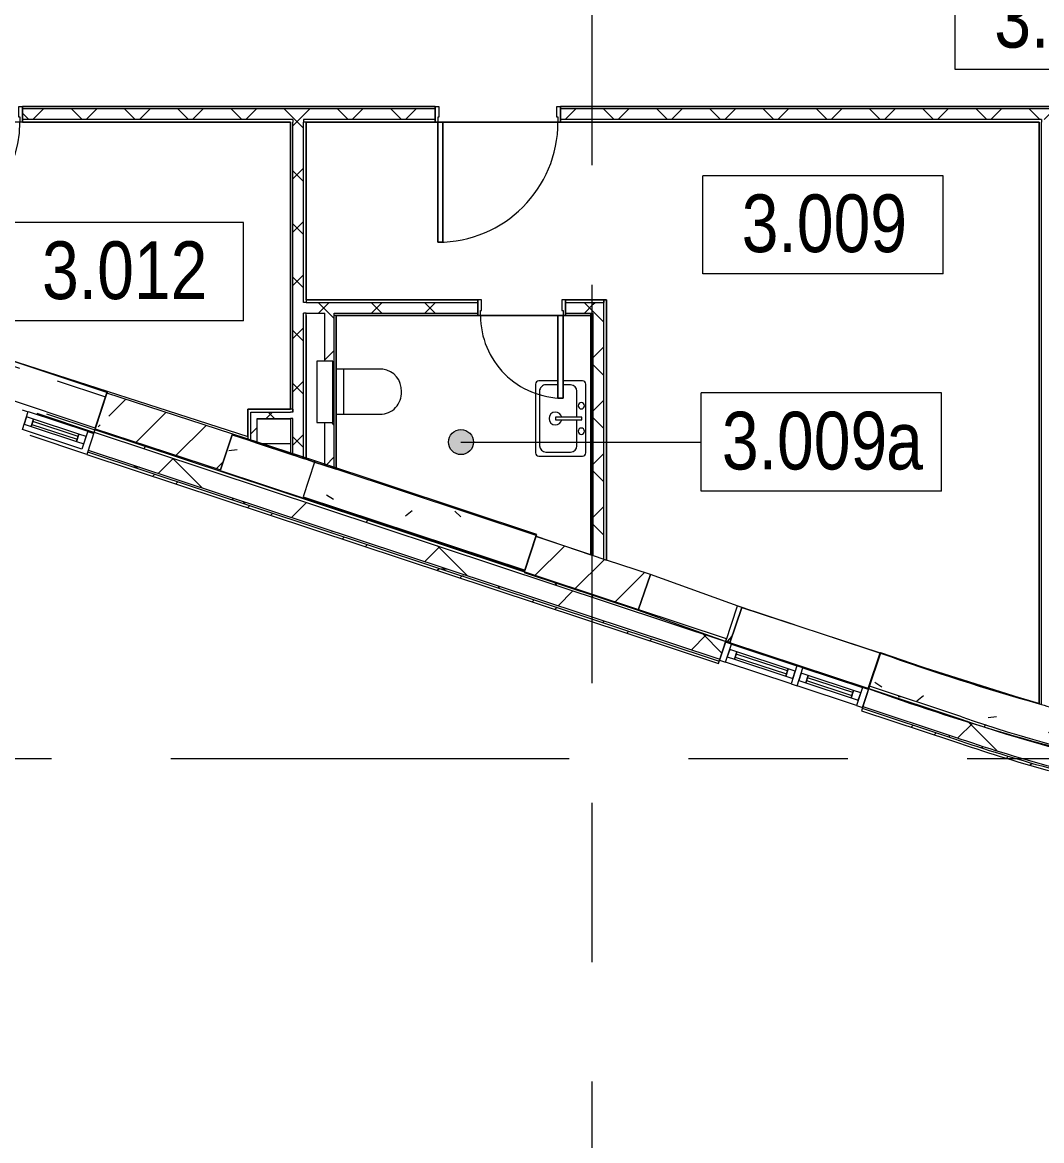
# Model space of a CAD drawing. Header units: millimetres. Extents: x 92932 to 275892, y -43515 to 30371.
# Drawn here: x 187636 to 195762, y -34426 to -25514 of the extents above; entities that cross this region are included whole.
import ezdxf

# ---------------------------------------------------------------- set-up
doc = ezdxf.new("R2010")
doc.units = ezdxf.units.MM
doc.linetypes.add('Осевые', pattern=[6350, 1270, -952.5, 3175, -952.5])
doc.linetypes.add('Сверху', pattern=[793.75, 476.25, -317.5])
for name, color, linetype, lineweight in [('Двери', 7, 'Continuous', 9), ('Импосты витража', 7, 'Continuous', 9), ('Импосты витража-1', 7, 'Continuous', 18), ('Каркас_Импост', 7, 'Continuous', 9), ('Марки помещений', 7, 'Continuous', 9), ('Общие ребра', 7, 'Continuous', 9), ('Окна', 7, 'Continuous', 9), ('Окна-1', 7, 'Сверху', 9), ('Окна-2', 7, 'Continuous', 18), ('Оси-1', 7, 'Осевые', 9), ('Панель', 7, 'Continuous', 9), ('Перекрытия', 7, 'Continuous', 9), ('Сантехнические приборы', 7, 'Continuous', 9), ('Стены', 7, 'Continuous', 9), ('Стены-1', 7, 'Continuous', 18), ('Штриховка разреза-1', 7, 'Continuous', 9)]:
    doc.layers.add(name, color=color, linetype=linetype, lineweight=lineweight)
doc.styles.add('Arial Narrow_1', font='Arial Narrow.ttf', dxfattribs={"height": 460})
pattern_1 = [(45, (120245.78, 0), (-212.132, 212.132), []), (135, (120245.78, 0), (-212.132, -212.132), [])]
pattern_2 = [(0, (120245.78, 0), (812.8, 203.2), [67.056, -542.544, 67.056, -542.544, -3251.2]), (0, (120245.78, 0), (812.8, 203.2), [-1219.2, 67.056, -1152.144, 67.056, -542.544, -1422.4]), (0, (120245.78, 0), (812.8, 203.2), [-3048, 67.056, -339.344, 67.056, -948.944]), (120, (120550.58, 101.6), (-582.37636, 602.30545), [67.056, -542.544, 67.056, -542.544, -3251.2]), (120, (120550.58, 101.6), (-582.37636, 602.30545), [-1219.2, 67.056, -1152.144, 67.056, -542.544, -1422.4]), (120, (120550.58, 101.6), (-582.37636, 602.30545), [-3048, 67.056, -339.344, 67.056, -948.944]), (240, (120652.18, 508), (-230.42364, -805.50545), [67.056, -542.544, 67.056, -542.544, -3251.2]), (240, (120652.18, 508), (-230.42364, -805.50545), [-1219.2, 67.056, -1152.144, 67.056, -542.544, -1422.4]), (240, (120652.18, 508), (-230.42364, -805.50545), [-3048, 67.056, -339.344, 67.056, -948.944])]
pattern_3 = [(45, (120245.8, 0), (-502.8943, 502.8943), []), (45, (120245.8, 762), (-502.8943, 502.8943), [])]
pattern_4 = [(45, (120245.8, 0), (-707.107, 707.107), []), (135, (120245.8, 0), (-707.107, -707.107), [])]
pattern_5 = [(50, (120245.8, 0), (1457.472, -127.512), [152.4, -1676.4]), (355, (120245.8, 0), (-281.942, 1528.454), [121.92, -1341.12]), (100.451, (120367.2, -10.6), (1175.54, 1400.933), [129.52, -1424.72]), (46.184, (120245.8, 406.4), (2168.632, -336.34), [228.6, -2514.6]), (96.636, (120426.5, 378.4), (1899.22, 1979.42), [194.28, -2137.08]), (351.184, (120245.8, 406.4), (1899.24, 1979.4), [182.88, -2011.68]), (21, (120449, 304.8), (1212.915, -818.121), [152.4, -1676.4]), (326, (120449, 304.8), (494.417, 1473.504), [121.92, -1341.12]), (71.451, (120550, 236.6), (1707.337, 655.37), [129.52, -1424.72]), (37.5, (120245.8, 0), (24.7094, 676.4402), [67.056, -1257.808, 67.056, -1294.384, -1346.2]), (37.5, (120245.8, 0), (24.7094, 676.4402), [-2686.304, 67.056, -1279.144]), (7.5, (120245.8, 0), (534.558, 801.444), [67.056, -709.168, 67.056, -1227.328, -513.08]), (7.5, (120245.8, 0), (534.558, 801.444), [-2070.608, 67.056, -446.024]), (327.5, (119792.65, 0), (1084.7275, -45.8312), [67.056, -440.944, 67.056, -1517.904, -2103.12]), (327.5, (119792.65, 0), (1084.7275, -45.8312), [-2092.96, 67.056, -2036.064]), (317.5, (119589.45, 0), (1185.035, 203.414), [67.056, -593.344, 67.056, -985.52, -1493.52]), (317.5, (119589.45, 0), (1185.035, 203.414), [-1712.976, 67.056, -1426.464])]
pattern_6 = [(45, (120245.8, 0), (-424.264, 424.264), [600, -100, 20, -100]), (45, (120245.8, 424), (-424.264, 424.264), [])]

# ---------------------------------------------------------------- blocks, each defined once
blk = doc.blocks.new('Дверь - Однопольная - ДВ11__21х10-6240696-План 3-го этажа на отм_ _4_200')
at = {"layer": 'Двери'}
for p, q in [((-479, -62.5), (-439, -62.5)), ((-479, -1020.5), (-479, -62.5)), ((-439, -62.5), (-439, -1020.5)), ((-439, -1020.5), (-479, -1020.5))]:
    blk.add_line(p, q, dxfattribs=at)
blk.add_arc((-479, -62.5), 958, 270, 0, dxfattribs=at)
at = {"layer": 'Каркас_Импост'}
for p, q in [((-500, 62.5), (-470, 62.5)), ((-500, -62.5), (-500, 62.5)), ((-470, 62.5), (-470, -22.5)), ((470, 62.5), (500, 62.5)), ((470, -22.5), (470, 62.5)), ((500, 62.5), (500, -62.5)), ((-480, -62.5), (-500, -62.5)), ((-480, -22.5), (-480, -62.5)), ((-470, -22.5), (-480, -22.5)), ((480, -22.5), (470, -22.5)), ((480, -62.5), (480, -22.5)), ((500, -62.5), (480, -62.5))]:
    blk.add_line(p, q, dxfattribs=at)
at = {"layer": 'Панель'}
for p, q in [((-439, -62.5), (-479, -62.5)), ((-479, -62.5), (-479, -1020.5)), ((-439, -1020.5), (-439, -62.5)), ((-479, -1020.5), (-439, -1020.5))]:
    blk.add_line(p, q, dxfattribs=at)
blk = doc.blocks.new('Дверь - Однопольная - ДВ11__21х9-6240639-План 3-го этажа на отм_ _4_200')
at = {"layer": 'Двери'}
for p, q in [((-429, -62.5), (-389, -62.5)), ((-429, -920.5), (-429, -62.5)), ((-389, -62.5), (-389, -920.5)), ((-389, -920.5), (-429, -920.5))]:
    blk.add_line(p, q, dxfattribs=at)
blk.add_arc((-429, -62.5), 858, 270, 0, dxfattribs=at)
at = {"layer": 'Каркас_Импост'}
for p, q in [((-450, 62.5), (-420, 62.5)), ((-450, -62.5), (-450, 62.5)), ((-420, 62.5), (-420, -22.5)), ((420, 62.5), (450, 62.5)), ((420, -22.5), (420, 62.5)), ((450, 62.5), (450, -62.5)), ((-430, -62.5), (-450, -62.5)), ((-430, -22.5), (-430, -62.5)), ((-420, -22.5), (-430, -22.5)), ((430, -22.5), (420, -22.5)), ((430, -62.5), (430, -22.5)), ((450, -62.5), (430, -62.5))]:
    blk.add_line(p, q, dxfattribs=at)
at = {"layer": 'Панель'}
for p, q in [((-389, -62.5), (-429, -62.5)), ((-429, -62.5), (-429, -920.5)), ((-389, -920.5), (-389, -62.5)), ((-429, -920.5), (-389, -920.5))]:
    blk.add_line(p, q, dxfattribs=at)
blk = doc.blocks.new('Дверь - Однопольная - ДВ11_21х7-6240655-План 3-го этажа на отм_ _4_200')
at = {"layer": 'Двери'}
for p, q in [((-289, 720.5), (-329, 720.5)), ((-329, 720.5), (-329, 62.5)), ((-289, 62.5), (-289, 720.5)), ((-329, 62.5), (-289, 62.5))]:
    blk.add_line(p, q, dxfattribs=at)
blk.add_arc((-329, 62.5), 658, 360, 90, dxfattribs=at)
at = {"layer": 'Каркас_Импост'}
for p, q in [((-330, 62.5), (-350, 62.5)), ((-350, 62.5), (-350, -62.5)), ((-330, 22.5), (-330, 62.5)), ((-320, 22.5), (-330, 22.5)), ((-320, -62.5), (-320, 22.5)), ((330, 22.5), (320, 22.5)), ((320, 22.5), (320, -62.5)), ((350, 62.5), (330, 62.5)), ((330, 62.5), (330, 22.5)), ((350, -62.5), (350, 62.5)), ((-350, -62.5), (-320, -62.5)), ((320, -62.5), (350, -62.5))]:
    blk.add_line(p, q, dxfattribs=at)
at = {"layer": 'Панель'}
for p, q in [((-329, 720.5), (-289, 720.5)), ((-329, 62.5), (-329, 720.5)), ((-289, 720.5), (-289, 62.5)), ((-289, 62.5), (-329, 62.5))]:
    blk.add_line(p, q, dxfattribs=at)
blk = doc.blocks.new('M_Окно-Квадратный проем - 1200 x 11450 mm-2096964-План 3-го этажа на отм_ _4_200')
at = {"layer": 'Окна'}
for p, q in [((-608.2, -150), (-608.2, 150)), ((591.8, 150), (591.8, -150))]:
    blk.add_line(p, q, dxfattribs=at)
at = {"layer": 'Окна-1'}
for p, q in [((-608.2, 150), (591.8, 150)), ((591.8, -150), (-608.2, -150))]:
    blk.add_line(p, q, dxfattribs=at)
blk = doc.blocks.new('M_Окно-Квадратный проем - 1200 x 11450 mm-V12-План 3-го этажа на отм_ _4_200')
at = {"layer": 'Окна'}
for p, q in [((-608.2, -150), (-608.2, 150)), ((591.8, 150), (591.8, -150))]:
    blk.add_line(p, q, dxfattribs=at)
at = {"layer": 'Окна-1'}
for p, q in [((-608.2, 150), (591.8, 150)), ((591.8, -150), (-608.2, -150))]:
    blk.add_line(p, q, dxfattribs=at)
blk = doc.blocks.new('M_Окно-Квадратный проем - 1200 x 11450 mm-V11-План 3-го этажа на отм_ _4_200')
at = {"layer": 'Окна'}
for p, q in [((-608.2, -102.5), (-608.2, 102.5)), ((591.8, 102.5), (591.8, -102.5))]:
    blk.add_line(p, q, dxfattribs=at)
at = {"layer": 'Окна-1'}
for p, q in [((-608.2, 102.5), (591.8, 102.5)), ((591.8, -102.5), (-608.2, -102.5))]:
    blk.add_line(p, q, dxfattribs=at)
blk = doc.blocks.new('Панель окно - Верхнее левое-8279401-План 3-го этажа на отм_ _4_200')
at = {"layer": 'Окна'}
for p, q in [((215, 30), (-215, 30)), ((-215, 30), (-215, -30)), ((215, -30), (215, 30)), ((-215, -30), (215, -30))]:
    blk.add_line(p, q, dxfattribs=at)
at = {"layer": 'Окна-2'}
for p, q in [((-215, 30), (-275, 30)), ((-275, 30), (-275, -30)), ((-215, -30), (-215, 30)), ((215, 12.5), (-215, 12.5)), ((-215, 12.5), (-215, -12.5)), ((215, 30), (215, -30)), ((275, 30), (215, 30)), ((215, -12.5), (215, 12.5)), ((275, -30), (275, 30)), ((-275, -30), (-215, -30)), ((-215, -12.5), (215, -12.5)), ((215, -30), (275, -30))]:
    blk.add_line(p, q, dxfattribs=at)
blk = doc.blocks.new('Панель окно - Верхнее правое-8286427-План 3-го этажа на отм_ _4_200')
at = {"layer": 'Окна'}
for p, q in [((190, 30), (-190, 30)), ((-190, 30), (-190, -30)), ((190, -30), (190, 30)), ((-190, -30), (190, -30))]:
    blk.add_line(p, q, dxfattribs=at)
at = {"layer": 'Окна-2'}
for p, q in [((-190, 30), (-250, 30)), ((-250, 30), (-250, -30)), ((-190, -30), (-190, 30)), ((190, 12.5), (-190, 12.5)), ((-190, 12.5), (-190, -12.5)), ((190, 30), (190, -30)), ((250, 30), (190, 30)), ((190, -12.5), (190, 12.5)), ((250, -30), (250, 30)), ((-250, -30), (-190, -30)), ((-190, -12.5), (190, -12.5)), ((190, -30), (250, -30))]:
    blk.add_line(p, q, dxfattribs=at)
blk = doc.blocks.new('Прямоугольный импост - Прямоугольный импост 1-V14-План 3-го этажа на отм_ _4_200')
at = {"layer": 'Импосты витража-1'}
for p, q in [((0, 75), (-50, 75)), ((-50, 75), (-50, -75)), ((0, -75), (0, 75)), ((-50, -75), (0, -75))]:
    blk.add_line(p, q, dxfattribs=at)
blk = doc.blocks.new('Прямоугольный импост - Прямоугольный импост 1-V13-План 3-го этажа на отм_ _4_200')
at = {"layer": 'Импосты витража-1'}
for p, q in [((-50, 75), (0, 75)), ((-50, -75), (-50, 75)), ((0, 75), (0, -75)), ((0, -75), (-50, -75))]:
    blk.add_line(p, q, dxfattribs=at)
blk = doc.blocks.new('Прямоугольный импост - Прямоугольный импост 1-1408413-План 3-го этажа на отм_ _4_200')
at = {"layer": 'Импосты витража'}
for p, q in [((66820.6, -28568.9), (66867.8, -28426.5)), ((66867.8, -28426.5), (67389.9, -28599.4)), ((67342.8, -28741.8), (66820.6, -28568.9)), ((67389.9, -28599.4), (67342.8, -28741.8))]:
    blk.add_line(p, q, dxfattribs=at)
blk = doc.blocks.new('Прямоугольный импост - Прямоугольный импост 1-1784114-План 3-го этажа на отм_ _4_200')
at = {"layer": 'Импосты витража'}
for p, q in [((73566.2, -30800.3), (73613.3, -30657.9)), ((73613.3, -30657.9), (74088, -30814.9)), ((74040.9, -30957.3), (73566.2, -30800.3)), ((74088, -30814.9), (74040.9, -30957.3))]:
    blk.add_line(p, q, dxfattribs=at)
blk = doc.blocks.new('Унитаз_встраиваемый - Обычный _ Vitra 748-4800 _каркасные_-V34-План 3-го этажа на отм_ _4_200')
at = {"layer": 'Сантехнические приборы'}
for p, q in [((-180, 371.5), (-180, 0)), ((179.4, 0), (179.4, 351)), ((-180, 60), (179.4, 60)), ((245, -25), (-245, -25)), ((-245, -25), (-245, -155)), ((-180, 0), (179.4, 0)), ((245, -155), (245, -25)), ((-245, -155), (245, -155))]:
    blk.add_line(p, q, dxfattribs=at)
for centre, start, end in [((-11.8, 351), 86.33454, 173.05975), ((9.9, 351), 360, 93.66546)]:
    blk.add_arc(centre, 169.5, start, end, dxfattribs=at)
blk = doc.blocks.new('Раковина-Одиночная-2D - 600 x 400 мм-V37-План 3-го этажа на отм_ _4_200')
at = {"layer": 'Сантехнические приборы'}
for p, q in [((31.7, 477.1), (31.7, 127.9)), ((31.7, 477.1), (31.7, 127.9)), ((606.3, 502.5), (57.1, 502.5)), ((606.3, 502.5), (57.1, 502.5)), ((549.1, 470.8), (114.2, 470.8)), ((631.7, 323.5), (631.7, 477.1)), ((631.7, 323.5), (631.7, 477.1)), ((63.4, 420), (63.4, 223.2)), ((599.9, 323.5), (599.9, 420)), ((341.2, 343.8), (322.2, 343.8)), ((322.2, 343.8), (322.2, 134.3)), ((341.2, 134.3), (341.2, 343.8)), ((599.9, 223.2), (599.9, 283.5)), ((631.7, 127.9), (631.7, 283.5)), ((631.7, 127.9), (631.7, 283.5)), ((57.1, 102.5), (606.3, 102.5)), ((57.1, 102.5), (606.3, 102.5)), ((114.2, 172.4), (322.2, 172.4)), ((322.2, 134.3), (341.2, 134.3)), ((341.2, 172.4), (549.1, 172.4)), ((131.8, 62.5), (691.8, 62.5))]:
    blk.add_line(p, q, dxfattribs=at)
for centre, radius, start, end in [((57.1, 477.1), 25.4, 90, 180), ((57.1, 477.1), 25.4, 90, 180), ((114.2, 420), 50.8, 90, 180), ((549.1, 420), 50.8, 360, 90), ((606.3, 477.1), 25.4, 360, 90), ((606.3, 477.1), 25.4, 360, 90), ((331.7, 343.8), 50.8, 360, 180), ((331.7, 343.8), 50.8, 180, 259.19308), ((331.7, 343.8), 50.8, 280.80692, 0), ((114.2, 223.2), 50.8, 180, 270), ((549.1, 223.2), 50.8, 270, 0), ((57.1, 127.9), 25.4, 180, 270), ((57.1, 127.9), 25.4, 180, 270), ((230.1, 137.5), 25.4, 360, 180), ((230.1, 137.5), 25.4, 180, 360), ((433.3, 137.5), 25.4, 360, 180), ((433.3, 137.5), 25.4, 180, 0), ((606.3, 127.9), 25.4, 270, 360), ((606.3, 127.9), 25.4, 270, 0)]:
    blk.add_arc(centre, radius, start, end, dxfattribs=at)
blk = doc.blocks.new('Прямоугольный импост - Прямоугольный импост 1-2039975-План 3-го этажа на отм_ _4_200')
at = {"layer": 'Импосты витража-1'}
for p, q in [((-25, 75), (25, 75)), ((-25, -75), (-25, 75)), ((25, 75), (25, -75)), ((25, -75), (-25, -75))]:
    blk.add_line(p, q, dxfattribs=at)
blk = doc.blocks.new('Марка помещения_Р - Марка помещения-4575829-План 3-го этажа на отм_ _4_200')
at = {"layer": 'Марки помещений'}
for p, q in [((-4.79375, -1.95625), (-4.79375, 1.95625)), ((4.79375, 1.95625), (-4.79375, 1.95625)), ((4.79375, -1.95625), (4.79375, 1.95625)), ((4.79375, -1.95625), (-4.79375, -1.95625))]:
    blk.add_line(p, q, dxfattribs=at)

msp = doc.modelspace()

# ---------------------------------------------------------------- hatches: boundary and pattern name
at = {"layer": 'Марки помещений'}
h = msp.add_hatch(color=256, dxfattribs=at)
edge = h.paths.add_edge_path(flags=0)
edge.add_arc((191132.9, -28858.5), 100, 0, 360)
at = {"layer": 'Штриховка разреза-1'}
h = msp.add_hatch(dxfattribs=at)
h.set_pattern_fill('FP_13', color=256, style=0, pattern_type=2)
h.set_pattern_definition(pattern_2)
h.paths.add_polyline_path([(195119.9, -31067), (195126.3, -31048.1), (194389.9, -30804.5), (194383.6, -30823.5), (195003.1, -31028.4)], flags=0)
h.paths.add_polyline_path([(193244.3, -30446.6), (193250.6, -30427.6), (188214, -28761.6), (188207.7, -28780.5), (191610.7, -29906.2)], flags=0)
h.paths.add_polyline_path([(187068.4, -28403.7), (187074.7, -28384.7), (185365.8, -27819.4), (185359.5, -27838.4), (186522.1, -28223)], flags=0)
h.paths.add_polyline_path([(184220.2, -27461.5), (184226.5, -27442.5), (182517.6, -26877.2), (182511.3, -26896.2), (183129.7, -27100.8)], flags=0)
h.paths.add_polyline_path([(181372, -26519.3), (181378.3, -26500.4), (180432, -26187.3), (180425.1, -26206.1), (180585.4, -26259.2)], flags=0)
h = msp.add_hatch(dxfattribs=at)
h.set_pattern_fill('FP_14', color=256, style=0, pattern_type=2)
h.set_pattern_definition(pattern_4)
h.paths.add_polyline_path([(195071.9, -31209.2), (195119.9, -31067), (194383.6, -30823.5), (194336.5, -30965.9), (195003.1, -31186.4)], flags=0)
h.paths.add_polyline_path([(193197.2, -30589), (193244.3, -30446.6), (188207.7, -28780.5), (188160.6, -28923), (191610.7, -30064.2)], flags=0)
h.paths.add_polyline_path([(187021.3, -28546.1), (187068.4, -28403.7), (185359.5, -27838.4), (185312.4, -27980.8), (186522.1, -28381)], flags=0)
h.paths.add_polyline_path([(184173.1, -27603.9), (184220.2, -27461.5), (182511.3, -26896.2), (182464.2, -27038.6), (183129.7, -27258.8)], flags=0)
h.paths.add_polyline_path([(181324.9, -26661.8), (181372, -26519.3), (180425.1, -26206.1), (180373.5, -26347), (181035.4, -26566)], flags=0)
h = msp.add_hatch(dxfattribs=at)
h.set_pattern_fill('FP_2', color=256, style=0, pattern_type=2)
h.set_pattern_definition(pattern_1)
h.paths.add_polyline_path([(202272.4, -26287.9), (202272.4, -26202.9), (197117.4, -26202.9), (197117.4, -26287.9), (202252.4, -26287.9)], flags=0)
h.paths.add_polyline_path([(195003.1, -26287.9), (196117.4, -26287.9), (196117.4, -26202.9), (191927.4, -26202.9), (191927.4, -26287.9), (193306.9, -26287.9)], flags=0)
h.paths.add_polyline_path([(188218.3, -26287.9), (190927.4, -26287.9), (190927.4, -26202.9), (187637.4, -26202.9), (187637.4, -26287.9)], flags=0)
h.paths.add_polyline_path([(186737.4, -26287.9), (186737.4, -26202.9), (185857.4, -26202.9), (185857.4, -26287.9), (186522.1, -26287.9)], flags=0)
h = msp.add_hatch(dxfattribs=at)
h.set_pattern_fill('FP_2', color=256, style=0, pattern_type=2)
h.set_pattern_definition(pattern_1)
h.paths.add_polyline_path([(189877.4, -28988.6), (189877.4, -26287.9), (189792.4, -26287.9), (189792.4, -28960.5)], flags=0)
h = msp.add_hatch(dxfattribs=at)
h.set_pattern_fill('FP_12', color=256, style=0, pattern_type=2)
h.set_pattern_definition(pattern_3)
h.paths.add_polyline_path([(195060.7, -31242.3), (195067.1, -31223.4), (194331.8, -30980.1), (194325.5, -30999.1), (195003.1, -31223.3)], flags=0)
h.paths.add_polyline_path([(193186.2, -30622.3), (193192.5, -30603.3), (188155.9, -28937.2), (188149.6, -28956.2), (191610.7, -30101.1)], flags=0)
h.paths.add_polyline_path([(187010.3, -28579.3), (187016.6, -28560.3), (185307.7, -27995), (185301.4, -28014), (186522.1, -28417.8)], flags=0)
h.paths.add_polyline_path([(184162.1, -27637.2), (184168.4, -27618.2), (182459.5, -27052.9), (182453.2, -27071.9), (183129.7, -27295.6)], flags=0)
h.paths.add_polyline_path([(181313.9, -26695), (181320.2, -26676), (180368.3, -26361.1), (180361.4, -26379.9), (180923.9, -26566)], flags=0)
h = msp.add_hatch(dxfattribs=at)
h.set_pattern_fill('FP_13', color=256, style=0, pattern_type=2)
h.set_pattern_definition(pattern_2)
h.paths.add_polyline_path([(195067.1, -31223.4), (195071.9, -31209.2), (194336.5, -30965.9), (194331.8, -30980.1), (195003.1, -31202.2)], flags=0)
h.paths.add_polyline_path([(193192.5, -30603.3), (193197.2, -30589), (188160.6, -28923), (188155.9, -28937.2), (191610.7, -30080)], flags=0)
h.paths.add_polyline_path([(187016.6, -28560.3), (187021.3, -28546.1), (185312.4, -27980.8), (185307.7, -27995), (186522.1, -28396.8)], flags=0)
h.paths.add_polyline_path([(184168.4, -27618.2), (184173.1, -27603.9), (182464.2, -27038.6), (182459.5, -27052.9), (183129.7, -27274.6)], flags=0)
h.paths.add_polyline_path([(181320.2, -26676), (181324.9, -26661.8), (180373.5, -26347), (180368.3, -26361.1), (180987.6, -26566)], flags=0)
h = msp.add_hatch(dxfattribs=at)
h.set_pattern_fill('FP_2', color=256, style=0, pattern_type=2)
h.set_pattern_definition(pattern_1)
h.paths.add_polyline_path([(192187.4, -27830.4), (192187.4, -27745.4), (191967.4, -27745.4), (191967.4, -27830.4), (192167.4, -27830.4)], flags=0)
h.paths.add_polyline_path([(189877.4, -27830.4), (191267.4, -27830.4), (191267.4, -27745.4), (189877.4, -27745.4)], flags=0)
h = msp.add_hatch(dxfattribs=at)
h.set_pattern_fill('FP_2', color=256, style=0, pattern_type=2)
h.set_pattern_definition(pattern_1)
h.paths.add_polyline_path([(192272.4, -29791.9), (192272.4, -27745.4), (192187.4, -27745.4), (192187.4, -29763.7)], flags=0)
h = msp.add_hatch(dxfattribs=at)
h.set_pattern_fill('FP_2', color=256, style=0, pattern_type=2)
h.set_pattern_definition(pattern_1)
h.paths.add_polyline_path([(190122.4, -29069.7), (190122.4, -27830.4), (190047.4, -27830.4), (190047.4, -28212.6), (190112.4, -28212.6), (190112.4, -28702.6), (190047.4, -28702.6), (190047.4, -29044.9)], flags=0)
h = msp.add_hatch(dxfattribs=at)
h.set_pattern_fill('FP_1', color=256, style=0, pattern_type=2)
h.set_pattern_definition(pattern_6)
h.paths.add_polyline_path([(189215.2, -29078.9), (189307.4, -28800.1), (189964.8, -29017.6), (189967.7, -29008.7), (188308.3, -28467.8), (188215.3, -28753), (188218.3, -28754)], flags=0)
h = msp.add_hatch(dxfattribs=at)
h.set_pattern_fill('FP_2', color=256, style=0, pattern_type=2)
h.set_pattern_definition(pattern_1)
h.paths.add_polyline_path([(189457.4, -28670.4), (189792.4, -28670.4), (189792.4, -28620.4), (189457.4, -28620.4)], flags=0)
h = msp.add_hatch(dxfattribs=at)
h.set_pattern_fill('FP_2', color=256, style=0, pattern_type=2)
h.set_pattern_definition(pattern_1)
h.paths.add_polyline_path([(189507.4, -28866.3), (189507.4, -28670.4), (189457.4, -28670.4), (189457.4, -28849.7)], flags=0)
h = msp.add_hatch(dxfattribs=at)
h.set_pattern_fill('FP_15', color=256, style=0, pattern_type=2)
h.set_pattern_definition(pattern_5)
h.paths.add_polyline_path([(191638.8, -29887.2), (191733, -29602.3), (189307.4, -28800.1), (189213.2, -29084.9), (191610.7, -29877.9)], flags=0)
h = msp.add_hatch(dxfattribs=at)
h.set_pattern_fill('FP_15', color=256, style=0, pattern_type=2)
h.set_pattern_definition(pattern_5)
h.paths.add_polyline_path([(191643.6, -29879), (191737.8, -29594.2), (189967.7, -29008.7), (189874.1, -29293.7), (191610.7, -29868.2)], flags=0)
h = msp.add_hatch(dxfattribs=at)
h.set_pattern_fill('FP_1', color=256, style=0, pattern_type=2)
h.set_pattern_definition(pattern_6)
h.paths.add_polyline_path([(192545.1, -30198.2), (192642.8, -29914.5), (191729.7, -29612.2), (191635.5, -29897)], flags=0)
h = msp.add_hatch(dxfattribs=at)
h.set_pattern_fill('FP_15', color=256, style=0, pattern_type=2)
h.set_pattern_definition(pattern_5)
h.paths.add_polyline_path([(193275.7, -30459.6), (193373.3, -30175.9), (192642.8, -29914.5), (192545.1, -30198.2)], flags=0)
h = msp.add_hatch(dxfattribs=at)
h.set_pattern_fill('FP_15', color=256, style=0, pattern_type=2)
h.set_pattern_definition(pattern_5)
h.paths.add_polyline_path([(196586, -31472), (196654.1, -31179.8), (196259.7, -31083.7), (195742.4, -30944.6), (195317.1, -30818.9), (194894.8, -30683.9), (194475.5, -30539.4), (194378.1, -30823.2), (194813.5, -30973), (195252.3, -31112.8), (195694.1, -31242.6), (196138.7, -31362.4)], flags=0)
h = msp.add_hatch(dxfattribs=at)
h.set_pattern_fill('FP_14', color=256, style=0, pattern_type=2)
h.set_pattern_definition(pattern_4)
h.paths.add_polyline_path([(198982.1, -31853.5), (198981.7, -31703.5), (198680.8, -31701.3), (198380.1, -31691.2), (198079.7, -31673.5), (197779.9, -31647.9), (197757.5, -31796.4), (198063, -31822.6), (198395.5, -31841.8), (198675.5, -31851.2)], flags=0)
h.paths.add_polyline_path([(196570.9, -31617.8), (196593.2, -31469.3), (196220.1, -31386.9), (195850, -31292.3), (195427.2, -31167.4), (195119.9, -31067), (195071.9, -31209.2), (195427.2, -31324.7), (195664.9, -31396.3), (195964.9, -31478.1), (196267, -31551.9)], flags=0)
h = msp.add_hatch(dxfattribs=at)
h.set_pattern_fill('FP_13', color=256, style=0, pattern_type=2)
h.set_pattern_definition(pattern_2)
h.paths.add_polyline_path([(198981.7, -31703.5), (198981.7, -31683.5), (198681.5, -31681.3), (198381.5, -31671.3), (198081.9, -31653.6), (197782.8, -31628.1), (197779.9, -31647.9), (198079.7, -31673.5), (198395.5, -31691.8), (198680.8, -31701.3)], flags=0)
h.paths.add_polyline_path([(196593.2, -31469.3), (196596.2, -31449.5), (196224, -31367.2), (195851.2, -31271.9), (195427.2, -31146.4), (195126.3, -31048.1), (195119.9, -31067), (195483.1, -31185.7), (195851.2, -31292.6), (196220.1, -31386.9)], flags=0)
h = msp.add_hatch(dxfattribs=at)
h.set_pattern_fill('FP_12', color=256, style=0, pattern_type=2)
h.set_pattern_definition(pattern_3)
h.paths.add_polyline_path([(198982.2, -31888.5), (198982.2, -31868.5), (198675, -31866.2), (198368, -31855.9), (198061.3, -31837.6), (197755.3, -31811.3), (197752.3, -31831.1), (198059.1, -31857.4), (198395.5, -31876.8), (198674.3, -31886.2)], flags=0)
h.paths.add_polyline_path([(196565.6, -31652.5), (196568.6, -31632.6), (196264.2, -31566.7), (195961.6, -31492.7), (195661.1, -31410.8), (195362.9, -31321), (195067.1, -31223.4), (195060.7, -31242.3), (195427.2, -31361.3), (195656.1, -31430.2), (195957.3, -31512.2), (196260.5, -31586.4)], flags=0)
h = msp.add_hatch(dxfattribs=at)
h.set_pattern_fill('FP_13', color=256, style=0, pattern_type=2)
h.set_pattern_definition(pattern_2)
h.paths.add_polyline_path([(198982.2, -31868.5), (198982.1, -31853.5), (198675.5, -31851.2), (198369.1, -31840.9), (198063, -31822.6), (197757.5, -31796.4), (197755.3, -31811.3), (198061.3, -31837.6), (198395.5, -31856.8), (198675, -31866.2)], flags=0)
h.paths.add_polyline_path([(196568.6, -31632.6), (196570.9, -31617.8), (196267, -31551.9), (195964.9, -31478.1), (195664.9, -31396.3), (195367.1, -31306.6), (195071.9, -31209.2), (195067.1, -31223.4), (195427.2, -31340.4), (195661.1, -31410.8), (195961.6, -31492.7), (196264.2, -31566.7)], flags=0)

# ---------------------------------------------------------------- linework, layer by layer
at = {"layer": 'Марки помещений'}
msp.add_line((191132.9, -28858.5), (193047.1, -28858.5), dxfattribs=at)
msp.add_circle((191132.9, -28858.5), 100, dxfattribs=at)
at = {"layer": 'Общие ребра'}
for p, q in [((190927.4, -26182.9), (187637.4, -26182.9)), ((196117.4, -26182.9), (191927.4, -26182.9)), ((190927.4, -26202.9), (187637.4, -26202.9)), ((189792.4, -26287.9), (187637.4, -26287.9)), ((189792.4, -26287.9), (189792.4, -26307.9)), ((190927.4, -26287.9), (189877.4, -26287.9)), ((189877.4, -26287.9), (189877.4, -26307.9)), ((196117.4, -26202.9), (191927.4, -26202.9)), ((195762.4, -26287.9), (191927.4, -26287.9)), ((195762.4, -26287.9), (195762.4, -26307.9)), ((187637.4, -26307.9), (189770.4, -26307.9)), ((189792.4, -27830.4), (189792.4, -26307.9)), ((189897.4, -26307.9), (189877.4, -26307.9)), ((189877.4, -27745.4), (189877.4, -26307.9)), ((189897.4, -26307.9), (190927.4, -26307.9)), ((191927.4, -26307.9), (195740.4, -26307.9)), ((195762.4, -30950.2), (195762.4, -26307.9)), ((189897.4, -27745.4), (189877.4, -27745.4)), ((189897.4, -27725.4), (189897.4, -27745.4)), ((189897.4, -27745.4), (191267.4, -27745.4)), ((191267.4, -27725.4), (189899.4, -27725.4)), ((192167.4, -27725.4), (191967.4, -27725.4)), ((191967.4, -27745.4), (192167.4, -27745.4)), ((192272.4, -27725.4), (192167.4, -27725.4)), ((192167.4, -27745.4), (192187.4, -27745.4)), ((192187.4, -27745.4), (192272.4, -27745.4)), ((192272.4, -27745.4), (192272.4, -27725.4)), ((192272.4, -27725.4), (192272.4, -27745.4)), ((192272.4, -29791.9), (192272.4, -27745.4)), ((189792.4, -28012.7), (189792.4, -27830.4)), ((189897.4, -27830.4), (189877.4, -27830.4)), ((189877.4, -28012.7), (189877.4, -27830.4)), ((189897.4, -27830.4), (190047.4, -27830.4)), ((189897.4, -27830.4), (190047.4, -27830.4)), ((189897.4, -27850.4), (189897.4, -27830.4)), ((189897.4, -28012.7), (189897.4, -27850.4)), ((189897.4, -27850.4), (189897.4, -28012.7)), ((190047.4, -27850.4), (190047.4, -27830.4)), ((190047.4, -28212.6), (190047.4, -27850.4)), ((190122.4, -27830.4), (191267.4, -27830.4)), ((190122.4, -27850.4), (190122.4, -27830.4)), ((190137.4, -27850.4), (190122.4, -27850.4)), ((190122.4, -29069.7), (190122.4, -27850.4)), ((190137.4, -27850.4), (191267.4, -27850.4)), ((191967.4, -27830.4), (192167.4, -27830.4)), ((191967.4, -27850.4), (192165.4, -27850.4)), ((192167.4, -27850.4), (192167.4, -27830.4)), ((192167.4, -27830.4), (192187.4, -27830.4)), ((192187.4, -29763.7), (192187.4, -27830.4)), ((189792.4, -28595.4), (189792.4, -28012.7)), ((189877.4, -28988.6), (189877.4, -28012.7)), ((189792.4, -28595.4), (189772.4, -28595.4)), ((189792.4, -28620.4), (189792.4, -28595.4)), ((189792.4, -28595.4), (189792.4, -28620.4)), ((189457.4, -28620.4), (189772.4, -28620.4)), ((189457.4, -28670.4), (189457.4, -28620.4)), ((189457.4, -28849.7), (189457.4, -28670.4)), ((189792.4, -28620.4), (189772.4, -28620.4)), ((189792.4, -28670.4), (189772.4, -28670.4)), ((189792.4, -28960.5), (189792.4, -28670.4)), ((188207.7, -28780.5), (193244.3, -30446.6)), ((190047.4, -29044.9), (190047.4, -28702.6)), ((189307.4, -28800.1), (189215.2, -29078.9)), ((189215.2, -29078.9), (189307.4, -28800.1)), ((189432.4, -28841.5), (189307.4, -28800.1)), ((189307.4, -28800.1), (189432.4, -28841.5)), ((189432.4, -28841.5), (189457.4, -28849.7)), ((189432.4, -28841.5), (189457.4, -28849.7)), ((189457.4, -28849.7), (189507.4, -28866.3)), ((189457.4, -28849.7), (189507.4, -28866.3)), ((189772.4, -28953.9), (189507.4, -28866.3)), ((189507.4, -28866.3), (189772.4, -28953.9)), ((188155.9, -28937.2), (193192.5, -30603.3)), ((188160.6, -28923), (193197.2, -30589)), ((189772.4, -28953.9), (189792.4, -28960.5)), ((189792.4, -28960.5), (189772.4, -28953.9)), ((189772.4, -28953.9), (189897.4, -28995.3)), ((189792.4, -28960.5), (189877.4, -28988.6)), ((189877.4, -28988.6), (189792.4, -28960.5)), ((189877.4, -28988.6), (189897.4, -28995.3)), ((189897.4, -28995.3), (189877.4, -28988.6)), ((189964.8, -29017.6), (189897.4, -28995.3)), ((189897.4, -28995.3), (189964.8, -29017.6)), ((189897.4, -28995.3), (189964.8, -29017.6)), ((189964.8, -29017.6), (189967.7, -29008.7)), ((189967.7, -29008.7), (189964.8, -29017.6)), ((190047.4, -29044.9), (189964.8, -29017.6)), ((189964.8, -29017.6), (190047.4, -29044.9)), ((190122.4, -29069.7), (190047.4, -29044.9)), ((190047.4, -29044.9), (190122.4, -29069.7)), ((190137.4, -29074.6), (190122.4, -29069.7)), ((190122.4, -29069.7), (190137.4, -29074.6)), ((191729.7, -29612.2), (191638.7, -29887.1)), ((191638.8, -29887.2), (191729.7, -29612.2)), ((192167.4, -29757.1), (192187.4, -29763.7)), ((192187.4, -29763.7), (192272.4, -29791.9)), ((192272.4, -29791.9), (192292.4, -29798.5)), ((192545.1, -30198.2), (192642.8, -29914.5)), ((192642.8, -29914.5), (192545.1, -30198.2)), ((194383.6, -30823.5), (195119.9, -31067)), ((194331.8, -30980.1), (195067.1, -31223.4)), ((194336.5, -30965.9), (195071.9, -31209.2)), ((195742.4, -30944.6), (195762.4, -30950.2))]:
    msp.add_line(p, q, dxfattribs=at)
for centre, radius, start, end in [((201178.4, -11761.2), 19938.7, 254.23867, 254.49231), ((198918.9, -20051), 11652.7, 250.97253, 258.48745), ((198918.9, -20051), 11817.7, 250.9776, 258.52869), ((198918.9, -20051), 11802.7, 250.97715, 258.52499)]:
    msp.add_arc(centre, radius, start, end, dxfattribs=at)
at = {"layer": 'Оси-1'}
for p, q in [((192177.4, 25417.1), (192177.4, -41737.8)), ((270417.4, -31382.9), (170811.4, -31382.9))]:
    msp.add_line(p, q, dxfattribs=at)
at = {"layer": 'Перекрытия'}
for p, q in [((187637.4, -26302.9), (187637.4, -26182.9)), ((187637.4, -26182.9), (190927.4, -26182.9)), ((190927.4, -26182.9), (190927.4, -26307.9)), ((191927.4, -26307.9), (191927.4, -26182.9)), ((191927.4, -26182.9), (196117.4, -26182.9)), ((189772.4, -26307.9), (185962.4, -26307.9)), ((189772.4, -28595.4), (189772.4, -26307.9)), ((195742.4, -26307.9), (189897.4, -26307.9)), ((189897.4, -26307.9), (189897.4, -27725.4)), ((190927.4, -26307.9), (191927.4, -26307.9)), ((195742.4, -30944.6), (195742.4, -26307.9)), ((189897.4, -27725.4), (191267.4, -27725.4)), ((191267.4, -27725.4), (191267.4, -27850.4)), ((191967.4, -27850.4), (191967.4, -27725.4)), ((191967.4, -27725.4), (192292.4, -27725.4)), ((192292.4, -27725.4), (192292.4, -29798.5)), ((192167.4, -27850.4), (190137.4, -27850.4)), ((190137.4, -27850.4), (190137.4, -29064.8)), ((191267.4, -27850.4), (191967.4, -27850.4)), ((192167.4, -29757.1), (192167.4, -27850.4)), ((187174.3, -28085.3), (189432.4, -28815.2)), ((187634.9, -28601.8), (187682.4, -28617.5)), ((189432.4, -28815.2), (189432.4, -28595.4)), ((189432.4, -28595.4), (189772.4, -28595.4)), ((189507.4, -28858.7), (189507.4, -28672.4)), ((189507.4, -28672.4), (189772.4, -28672.4)), ((188157.2, -28774.1), (188204.7, -28789.7)), ((189772.4, -28872.4), (189549.7, -28872.4)), ((191732.8, -29609.4), (192167.4, -29757.1)), ((193341.3, -30164.5), (193395.5, -30183.3)), ((193242.7, -30451.4), (194382.4, -30827.2)), ((194726, -30623.6), (195640.9, -30912.5))]:
    msp.add_line(p, q, dxfattribs=at)
at = {"layer": 'Стены'}
for p, q in [((187174.3, -28085.3), (188313.9, -28462.6)), ((188217.4, -28746.6), (187080.7, -28370.3)), ((188217.4, -28746.6), (188308.9, -28465.9)), ((188311.7, -28468.9), (188308.3, -28467.8)), ((188308.9, -28465.9), (188312.4, -28467)), ((188308.9, -28465.9), (188312.4, -28467)), ((188312.4, -28467), (188311.7, -28468.9)), ((188313.9, -28462.6), (188312.4, -28467)), ((189432.4, -28841.5), (189507.4, -28866.3)), ((189897.4, -28995.3), (189964.8, -29017.6)), ((193373.3, -30175.9), (193275.7, -30459.6)), ((193373.3, -30175.9), (194475.5, -30539.4)), ((194378.1, -30823.2), (193275.7, -30459.6)), ((194378.1, -30823.2), (194475.5, -30539.4))]:
    msp.add_line(p, q, dxfattribs=at)
at = {"layer": 'Стены-1'}
for p, q in [((187637.4, -26182.9), (187637.4, -26307.9)), ((190927.4, -26307.9), (190927.4, -26182.9)), ((191927.4, -26182.9), (191927.4, -26307.9)), ((189770.4, -26307.9), (189772.4, -26307.9)), ((189772.4, -26307.9), (189772.4, -28595.4)), ((189897.4, -27725.4), (189897.4, -26307.9)), ((195740.4, -26307.9), (195742.4, -26307.9)), ((195742.4, -26307.9), (195742.4, -30944.6)), ((189899.4, -27725.4), (189897.4, -27725.4)), ((191267.4, -27850.4), (191267.4, -27725.4)), ((191967.4, -27725.4), (191967.4, -27850.4)), ((192292.4, -27725.4), (192272.4, -27725.4)), ((192292.4, -29798.5), (192292.4, -27725.4)), ((190137.4, -29074.6), (190137.4, -27850.4)), ((192165.4, -27850.4), (192167.4, -27850.4)), ((192167.4, -27850.4), (192167.4, -29757.1)), ((189897.4, -28995.3), (189897.4, -28012.7)), ((189897.4, -28012.7), (189897.4, -28995.3)), ((188308.3, -28467.8), (188215.3, -28753)), ((189967.7, -29008.7), (188308.3, -28467.8)), ((189772.4, -28595.4), (189432.4, -28595.4)), ((189432.4, -28595.4), (189432.4, -28620.4)), ((189432.4, -28620.4), (189432.4, -28670.4)), ((189432.4, -28670.4), (189432.4, -28841.5)), ((189507.4, -28670.4), (189772.4, -28670.4)), ((189507.4, -28866.3), (189507.4, -28670.4)), ((189772.4, -28670.4), (189772.4, -28953.9)), ((188214, -28761.6), (188149.6, -28956.2)), ((193250.6, -30427.6), (188214, -28761.6)), ((188215.3, -28753), (189215.2, -29078.9)), ((188149.6, -28956.2), (193186.2, -30622.3)), ((189964.8, -29017.6), (189874.1, -29293.7)), ((191737.8, -29594.2), (189967.7, -29008.7)), ((189215.2, -29078.9), (189213.2, -29084.9)), ((189213.2, -29084.9), (191638.8, -29887.2)), ((191733, -29602.3), (190137.4, -29074.6)), ((189874.1, -29293.7), (191643.6, -29879)), ((191643.6, -29879), (191737.8, -29594.2)), ((191729.7, -29612.2), (191733, -29602.3)), ((192167.4, -29757.1), (191729.7, -29612.2)), ((192642.8, -29914.5), (192292.4, -29798.5)), ((191638.7, -29887.1), (191635.5, -29897)), ((191635.5, -29897), (192545.1, -30198.2)), ((193373.3, -30175.9), (192642.8, -29914.5)), ((192545.1, -30198.2), (193275.7, -30459.6)), ((193275.7, -30459.6), (193373.3, -30175.9)), ((193186.2, -30622.3), (193250.6, -30427.6)), ((194475.5, -30539.4), (194378.1, -30823.2)), ((194479.4, -30538.7), (194478.8, -30540.6)), ((194389.9, -30804.5), (194325.5, -30999.1)), ((195126.3, -31048.1), (194389.9, -30804.5)), ((194325.5, -30999.1), (195060.7, -31242.3)), ((195742.4, -30944.6), (195742.4, -30942.5))]:
    msp.add_line(p, q, dxfattribs=at)
at = {"layer": 'Стены-1', "flags": 128}
for points in [[(195742.4, -30944.6), (195317.1, -30818.9), (194894.8, -30683.9), (194475.5, -30539.4)], [(195740.4, -30941.9), (195317.1, -30816.8), (194896.7, -30682.4), (194479.4, -30538.7)]]:
    msp.add_lwpolyline(points, dxfattribs=at)
at = {"layer": 'Стены-1'}
for centre, radius, start, end in [((201178.4, -11761.2), 19938.7, 250.36606, 254.17894), ((201178.4, -11761.2), 20238.7, 250.36634, 256.88474), ((198918.9, -20051), 11632.7, 250.97191, 258.48237), ((198918.9, -20051), 11837.7, 250.97821, 258.53361)]:
    msp.add_arc(centre, radius, start, end, dxfattribs=at)

# ---------------------------------------------------------------- block references
at = {"layer": 'Двери'}
for name, p in [('Дверь - Однопольная - ДВ11__21х9-6240639-План 3-го этажа на отм_ _4_200', (187187.4, -26245.4)), ('Дверь - Однопольная - ДВ11__21х10-6240696-План 3-го этажа на отм_ _4_200', (191427.4, -26245.4))]:
    msp.add_blockref(name, p, dxfattribs=at)
at = {"layer": 'Двери', "rotation": 180}
msp.add_blockref('Дверь - Однопольная - ДВ11_21х7-6240655-План 3-го этажа на отм_ _4_200', (191617.4, -27787.9), dxfattribs=at)
at = {"layer": 'Импосты витража'}
for name, p, rotation in [('Прямоугольный импост - Прямоугольный импост 1-1784114-План 3-го этажа на отм_ _4_200', (114076.8, 2059.5), 359.987001627123), ('Прямоугольный импост - Прямоугольный импост 1-V14-План 3-го этажа на отм_ _4_200', (193218.4, -30524.9), 161.6961850943908), ('Прямоугольный импост - Прямоугольный импост 1-1408413-План 3-го этажа на отм_ _4_200', (126415.2, -2058.1), 0.01299837287695399)]:
    msp.add_blockref(name, p, dxfattribs=dict(at, rotation=rotation))
at = {"layer": 'Импосты витража', "extrusion": (0, 0, -1), "rotation": 198.3038149056092}
for name, p in [('Прямоугольный импост - Прямоугольный импост 1-2039975-План 3-го этажа на отм_ _4_200', (-193811.8, -30721.2)), ('Прямоугольный импост - Прямоугольный импост 1-V13-План 3-го этажа на отм_ _4_200', (-194357.7, -30901.8))]:
    msp.add_blockref(name, p, dxfattribs=at)
at = {"layer": 'Импосты витража'}
msp.add_blockref('Прямоугольный импост - Прямоугольный импост 1-1784114-План 3-го этажа на отм_ _4_200', (120245.8, 0), dxfattribs=at)
at = {"layer": 'Марки помещений', "xscale": 199.9999999999999, "yscale": 199.9999999999999, "zscale": 199.9999999999999}
for p in [(196032.5, -25496.8), (194018.8, -27126.7), (188440.6, -27500.8), (194005.8, -28858.5)]:
    msp.add_blockref('Марка помещения_Р - Марка помещения-4575829-План 3-го этажа на отм_ _4_200', p, dxfattribs=at)
at = {"layer": 'Окна'}
for name, p, rotation in [('M_Окно-Квадратный проем - 1200 x 11450 mm-V12-План 3-го этажа на отм_ _4_200', (187690.4, -28453.3), 341.6831867215145), ('M_Окно-Квадратный проем - 1200 x 11450 mm-V11-План 3-го этажа на отм_ _4_200', (187604.4, -28667.9), 161.696185094391), ('Панель окно - Верхнее правое-8286427-План 3-го этажа на отм_ _4_200', (187896.9, -28764.9), 341.6831867215143), ('M_Окно-Квадратный проем - 1200 x 11450 mm-2096964-План 3-го этажа на отм_ _4_200', (193852.6, -30491.5), 161.6998507353256), ('Панель окно - Верхнее левое-8279401-План 3-го этажа на отм_ _4_200', (193526.9, -30627), 341.6961850943908), ('Панель окно - Верхнее правое-8286427-План 3-го этажа на отм_ _4_200', (194072.9, -30807.6), 341.6961850943908)]:
    msp.add_blockref(name, p, dxfattribs=dict(at, rotation=rotation))
at = {"layer": 'Сантехнические приборы'}
for name, p, rotation in [('Унитаз_встраиваемый - Обычный _ Vitra 748-4800 _каркасные_-V34-План 3-го этажа на отм_ _4_200', (190137.4, -28457.6), 269.9999999999996), ('Раковина-Одиночная-2D - 600 x 400 мм-V37-План 3-го этажа на отм_ _4_200', (192229.9, -29002.2), 90)]:
    msp.add_blockref(name, p, dxfattribs=dict(at, rotation=rotation))

# ---------------------------------------------------------------- texts
at = {"layer": 'Марки помещений', "char_height": 460, "attachment_point": 1, "style": 'Arial Narrow_1'}
for s, insert, width in [('3.011', (195384.6, -25254.9), 1587.341), ('3.009', (193370.9, -26884.8), 1587.341), ('3.012', (187792.7, -27259), 1587.341), ('3.009', (193212.9, -28616.7), 1587.341), ('\\fArial Narrow|b0|i0|c204|p34|;а', (194522.6, -28616.7), 352.742)]:
    msp.add_mtext(s, dxfattribs=dict(at, insert=insert, width=width))

doc.saveas('drawing.dxf')
